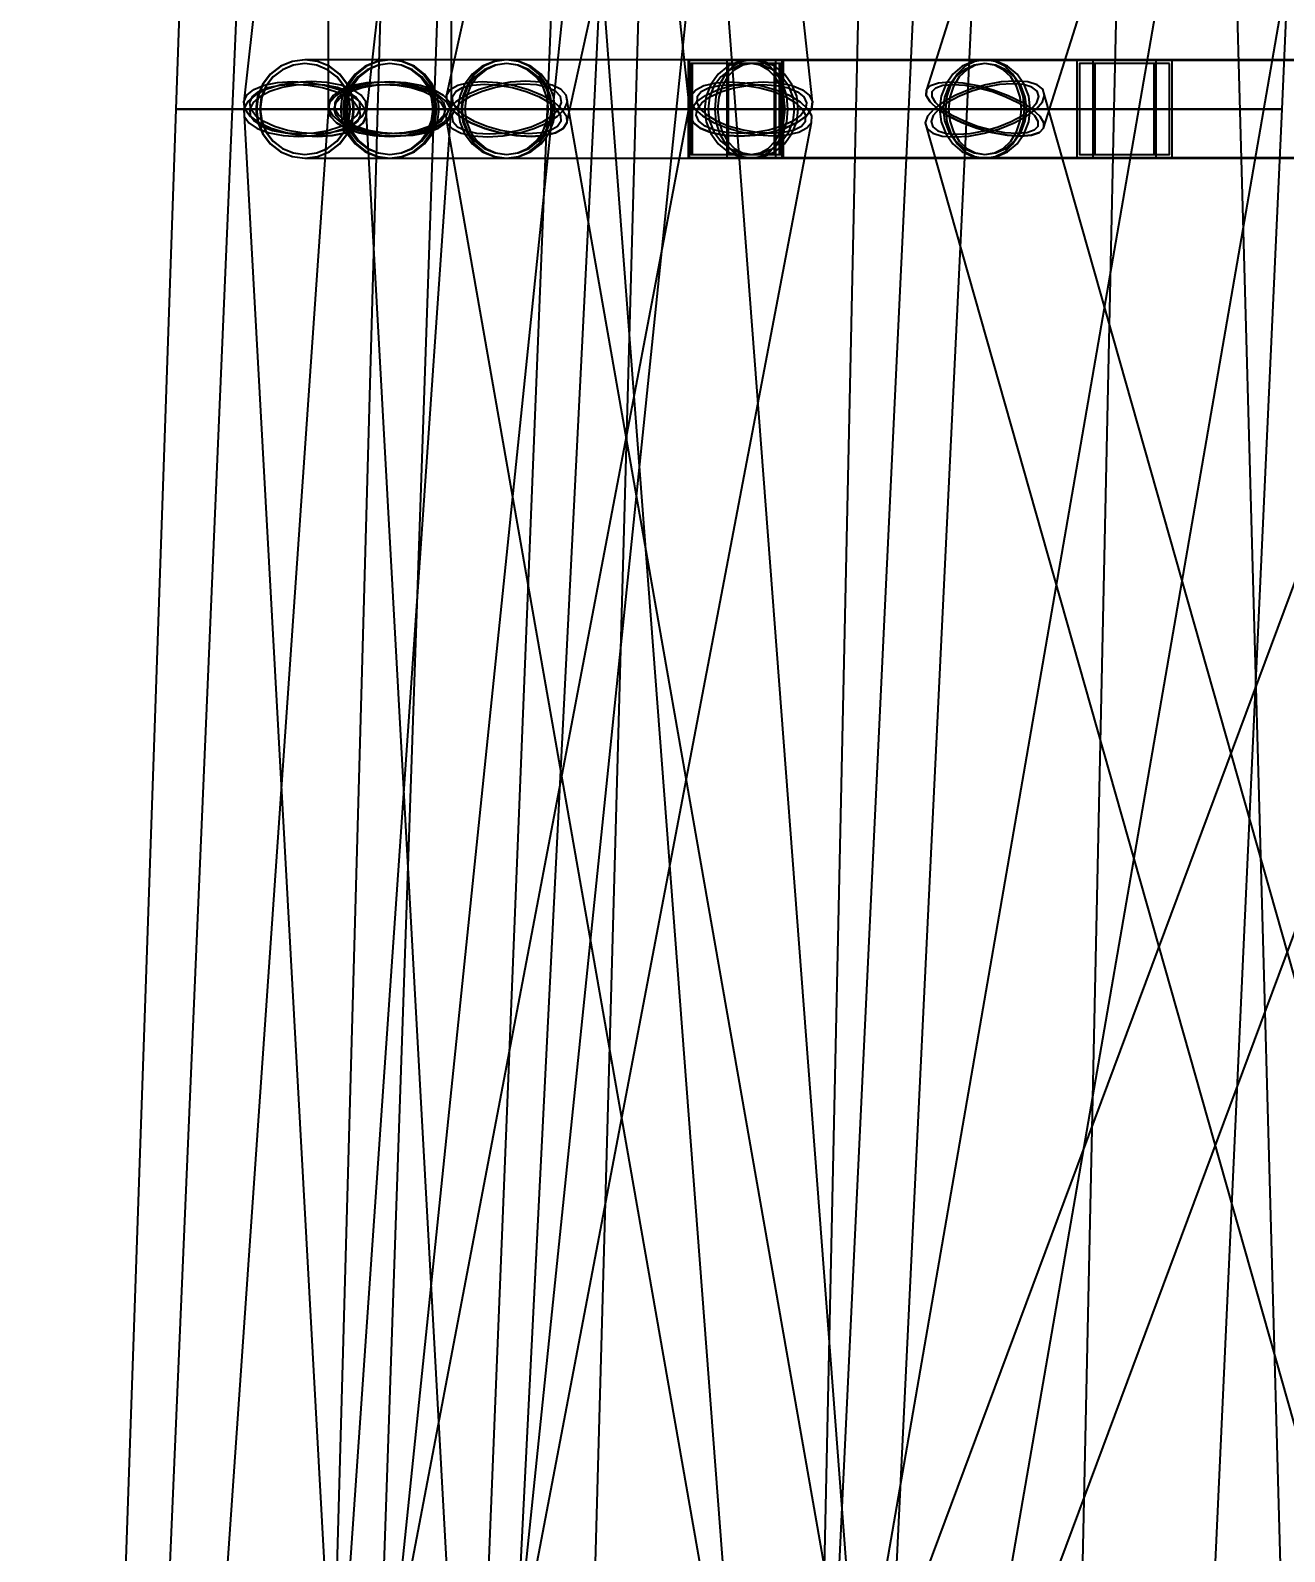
# Model space of a CAD drawing. Header units: millimetres. Extents: x -123812 to 252100, y -3000 to 639000.
# Drawn here: x -19891 to -14724, y 234055 to 240324 of the extents above; entities that cross this region are included whole.
import ezdxf

# ---------------------------------------------------------------- set-up
doc = ezdxf.new("R2010")
doc.units = ezdxf.units.MM
doc.layers.add('D-STR-DIM', color=7, linetype='Continuous', lineweight=13)
doc.layers.add('D-STR-STRC', color=7, linetype='Continuous', lineweight=25)
doc.styles.add('OpenSansCondensed-Light', font='OpenSansCondensed-Light.ttf')
doc.styles.add('TOWER_UNICODE', font='Arial Unicode.ttf')
doc.dimstyles.new('EZDXF', dxfattribs={"dimtxt": 0.25, "dimasz": 0.175, "dimexe": 0.375, "dimexo": 0.125, "dimgap": 0.1, "dimtad": 1, "dimlfac": 100, "dimzin": 12, "dimdsep": 46, "dimtxsty": 'OpenSansCondensed-Light', "dimblk": 'ARCHTICK', "dimcen": 2.5, "dimazin": 3, "dimtfac": 0.5, "dimtmove": 2, "dimatfit": 3})

# ---------------------------------------------------------------- blocks, each defined once
blk = doc.blocks.new('_ARCHTICK')
at = {"color": 0, "linetype": 'BYBLOCK', "const_width": 0.15}
blk.add_lwpolyline([(-0.5, -0.5), (0.5, 0.5)], dxfattribs=at)

msp = doc.modelspace()

# ---------------------------------------------------------------- linework, layer by layer
at = {"layer": 'D-STR-STRC'}
for points in [[(-13034.4, 250079.3), (-16199.9, 240079.3), (-16200.4, 240056.1), (-16184.5, 240029), (-16153.2, 240000), (-16108.6, 239971), (-16053.8, 239943.9), (-15992.6, 239920.7), (-15929, 239902.9), (-15867.5, 239891.7), (-15812.1, 239887.9), (-15766.8, 239891.7), (-15734.5, 239902.9), (-15717.6, 239920.7), (-12552.1, 249920.7)], [(-18782.8, 224974.5), (-16197.5, 249974.5), (-16206.1, 249985.9), (-16231.3, 249998.2), (-16271.5, 250010.7), (-16323.8, 250022.4), (-16384.8, 250032.6), (-16450.2, 250040.6), (-16515.6, 250045.8), (-16576.5, 250047.9), (-16628.8, 250046.7), (-16669, 250042.3), (-16694.2, 250035.1), (-16702.9, 250025.5), (-19288.1, 225025.5)], [(-17891.2, 250029.4), (-19012.1, 240029.4), (-19007.4, 240000), (-18985.7, 239970.6), (-18948.7, 239943.3), (-18898.8, 239919.8), (-18839.4, 239901.7), (-18774.7, 239890.4), (-18708.9, 239886.5), (-18646.5, 239890.4), (-18591.9, 239901.7), (-18548.8, 239919.8), (-18520, 239943.3), (-18507.6, 239970.6), (-17386.6, 249970.6)], [(-18664, 250000), (-18664.4, 240000), (-18655.8, 239970.8), (-18630.4, 239943.5), (-18590, 239920.1), (-18537.4, 239902.1), (-18476.1, 239890.8), (-18410.4, 239887), (-18344.7, 239890.8), (-18283.4, 239902.1), (-18230.8, 239920.1), (-18190.4, 239943.5), (-18165.1, 239970.8), (-18156.4, 240000), (-18156, 250000)], [(-15846.4, 225018.7), (-17747, 250018.7), (-17755.7, 250029.2), (-17781, 250037.7), (-17821.2, 250043.6), (-17873.7, 250046.5), (-17934.8, 250046.3), (-18000.3, 250043), (-18065.9, 250036.6), (-18127, 250027.8), (-18179.4, 250017.1), (-18219.7, 250005.3), (-18245, 249993), (-18253.6, 249981.3), (-16353, 224981.3)], [(-18252.6, 249971.1), (-17173.4, 239971.1), (-17160.8, 239944.3), (-17131.9, 239921.2), (-17088.6, 239903.5), (-17033.9, 239892.3), (-16971.5, 239888.5), (-16905.7, 239892.3), (-16840.9, 239903.5), (-16781.6, 239921.2), (-16731.8, 239944.3), (-16694.9, 239971.1), (-16673.4, 240000), (-16668.8, 240028.9), (-17748, 250028.9)], [(-15974.9, 250056.6), (-18176.8, 240056.6), (-18175.3, 240029.3), (-18157, 240000), (-18123.2, 239970.7), (-18076.1, 239943.4), (-18019.1, 239920), (-17955.9, 239902), (-17890.9, 239890.7), (-17828.5, 239886.9), (-17773, 239890.7), (-17728.2, 239902), (-17697, 239920), (-17681.6, 239943.4), (-15479.8, 249943.4)], [(-17415.5, 224957.2), (-13085.1, 249957.2), (-13093.6, 249966.2), (-13118.6, 249977.5), (-13158.4, 249990.3), (-13210.2, 250003.8), (-13270.6, 250017.1), (-13335.4, 250029.1), (-13400.2, 250039.2), (-13460.5, 250046.6), (-13512.4, 250050.9), (-13552.2, 250051.6), (-13577.2, 250048.9), (-13585.7, 250042.8), (-17916.2, 225042.8)], [(-13985.3, 225006.8), (-14678.5, 250006.8), (-14687.1, 250019.8), (-14712.5, 250031.4), (-14752.9, 250040.9), (-14805.4, 250047.7), (-14866.7, 250051.1), (-14932.4, 250051.1), (-14998.1, 250047.6), (-15059.4, 250040.9), (-15111.9, 250031.4), (-15152.3, 250019.7), (-15177.7, 250006.7), (-15186.3, 249993.2), (-14493.1, 224993.2)], [(-13688, 240203.2), (-16921.1, 240203.2), (-16960.2, 240196.3), (-16996.6, 240176), (-17027.8, 240143.7), (-17051.8, 240101.6), (-17066.9, 240052.6), (-17072, 240000), (-17066.9, 239947.4), (-17051.8, 239898.4), (-17027.8, 239856.3), (-16996.6, 239824), (-16960.2, 239803.7), (-16921.1, 239796.8), (-13688, 239796.8)], [(-12966.3, 240203.2), (-15958.7, 240203.2), (-16000.9, 240196.3), (-16040.1, 240176), (-16073.8, 240143.7), (-16099.7, 240101.6), (-16115.9, 240052.6), (-16121.5, 240000), (-16115.9, 239947.4), (-16099.7, 239898.4), (-16073.8, 239856.3), (-16040.1, 239824), (-16000.9, 239803.7), (-15958.7, 239796.8), (-12966.3, 239796.8)], [(-18852.9, 229971.2), (-18159.1, 239971.2), (-18159, 240000), (-18176, 240028.8), (-18209, 240055.6), (-18255.6, 240078.6), (-18312.9, 240096.3), (-18376.8, 240107.4), (-18443, 240111.2), (-18506.9, 240107.4), (-18564.3, 240096.3), (-18611.2, 240078.6), (-18644.4, 240055.6), (-18661.7, 240028.8), (-19355.5, 230028.8)], [(-18578.1, 229945), (-16673.8, 239945), (-16672.4, 239971.5), (-16687.9, 240000), (-16719.3, 240028.5), (-16764.5, 240055), (-16820.3, 240077.8), (-16883.1, 240095.3), (-16948.4, 240106.3), (-17011.8, 240110), (-17069.1, 240106.3), (-17116.3, 240095.3), (-17150.1, 240077.8), (-17168.4, 240055), (-19072.8, 230055)], [(-17955, 230000), (-18507.4, 240000), (-18509.5, 240029.2), (-18528.6, 240056.4), (-18563.4, 240079.7), (-18611.7, 240097.6), (-18670, 240108.9), (-18734.5, 240112.7), (-18800.7, 240108.9), (-18864.1, 240097.6), (-18920.4, 240079.7), (-18965.8, 240056.4), (-18997.1, 240029.2), (-19012.3, 240000), (-18459.8, 230000)], [(-15929.3, 230057.1), (-17683.5, 240057.1), (-17705, 240080.8), (-17741.7, 240098.9), (-17791.2, 240110.3), (-17850.2, 240114.2), (-17914.5, 240110.3), (-17979.8, 240098.9), (-18041.7, 240080.8), (-18095.9, 240057.1), (-18138.7, 240029.6), (-18167.3, 240000), (-18179.7, 239970.4), (-18174.9, 239942.9), (-16420.8, 229942.9)], [(-17171.7, 229920), (-13448.6, 239920), (-13457, 239943.4), (-13481.2, 239970.7), (-13519.5, 240000), (-13569.2, 240029.3), (-13627.1, 240056.6), (-13689.1, 240080), (-13751, 240098), (-13808.7, 240109.3), (-13858.1, 240113.2), (-13896, 240109.3), (-13919.6, 240098), (-13927.5, 240080), (-17650.7, 230080)], [(-12878.9, 230057.6), (-15713, 240057.6), (-15720.4, 240081.5), (-15744.1, 240099.8), (-15782.5, 240111.4), (-15832.8, 240115.3), (-15891.7, 240111.4), (-15955.2, 240099.8), (-16018.9, 240081.5), (-16078.6, 240057.6), (-16130, 240029.8), (-16169.8, 240000), (-16195.2, 239970.2), (-16204.5, 239942.4), (-13370.4, 229942.4)]]:
    msp.add_lwpolyline(points, dxfattribs=at)
for points in [[(-19292, 240000), (-18227.7, 240000), (-17878.8, 250000), (-18941.2, 250000)], [(-19059.5, 240000), (-17761.4, 240000), (-17364.5, 250000), (-18636.2, 250000)], [(-18461.4, 240000), (-17397.1, 240000), (-17107.7, 250000), (-18170.1, 250000)], [(-17570.2, 240000), (-16272, 240000), (-15814.3, 250000), (-17086, 250000)], [(-16490.9, 240000), (-15426.6, 240000), (-15196.1, 250000), (-16258.6, 250000)], [(-16033, 240000), (-14734.9, 240000), (-14296.6, 250000), (-15568.2, 250000)], [(-18962.5, 240000), (-18955.6, 239947.4), (-18935.4, 239898.4), (-18903.2, 239856.3), (-18861.2, 239824), (-18812.3, 239803.7), (-18759.9, 239796.8), (-18410.4, 239796.8), (-18358, 239803.7), (-18309.1, 239824), (-18267.1, 239856.3), (-18234.9, 239898.4), (-18214.6, 239947.4), (-18207.7, 240000), (-18214.6, 240052.6), (-18234.9, 240101.6), (-18267.1, 240143.7), (-18309.1, 240176), (-18358, 240196.3), (-18410.4, 240203.2), (-18759.9, 240203.2), (-18812.3, 240196.3), (-18861.2, 240176), (-18903.2, 240143.7), (-18935.4, 240101.6), (-18955.6, 240052.6)], [(-18962.5, 240000), (-18955.6, 239947.4), (-18935.4, 239898.4), (-18903.2, 239856.3), (-18861.2, 239824), (-18812.3, 239803.7), (-18759.9, 239796.8), (-18707.4, 239803.7), (-18658.5, 239824), (-18616.5, 239856.3), (-18584.3, 239898.4), (-18564.1, 239947.4), (-18557.2, 240000), (-18564.1, 240052.6), (-18584.3, 240101.6), (-18616.5, 240143.7), (-18658.5, 240176), (-18707.4, 240196.3), (-18759.9, 240203.2), (-18812.3, 240196.3), (-18861.2, 240176), (-18903.2, 240143.7), (-18935.4, 240101.6), (-18955.6, 240052.6)], [(-18960.2, 240000), (-18953.4, 239947.4), (-18933.4, 239898.4), (-18901.5, 239856.3), (-18860, 239824), (-18811.7, 239803.7), (-18759.9, 239796.8), (-17929.2, 239796.8), (-17877.4, 239803.7), (-17829.1, 239824), (-17787.6, 239856.3), (-17755.7, 239898.4), (-17735.7, 239947.4), (-17728.9, 240000), (-17735.7, 240052.6), (-17755.7, 240101.6), (-17787.6, 240143.7), (-17829.1, 240176), (-17877.4, 240196.3), (-17929.2, 240203.2), (-18759.9, 240203.2), (-18811.7, 240196.3), (-18860, 240176), (-18901.5, 240143.7), (-18933.4, 240101.6), (-18953.4, 240052.6)], [(-18960.2, 240000), (-18953.4, 239947.4), (-18933.4, 239898.4), (-18901.5, 239856.3), (-18860, 239824), (-18811.7, 239803.7), (-18759.9, 239796.8), (-18708, 239803.7), (-18659.7, 239824), (-18618.2, 239856.3), (-18586.4, 239898.4), (-18566.3, 239947.4), (-18559.5, 240000), (-18566.3, 240052.6), (-18586.4, 240101.6), (-18618.2, 240143.7), (-18659.7, 240176), (-18708, 240196.3), (-18759.9, 240203.2), (-18811.7, 240196.3), (-18860, 240176), (-18901.5, 240143.7), (-18933.4, 240101.6), (-18953.4, 240052.6)], [(-18946.6, 240000), (-18940.2, 239951.5), (-18921.6, 239906.4), (-18891.9, 239867.6), (-18853.2, 239837.9), (-18808.2, 239819.2), (-18759.9, 239812.8), (-18711.5, 239819.2), (-18666.5, 239837.9), (-18627.8, 239867.6), (-18598.1, 239906.4), (-18579.5, 239951.5), (-18573.1, 240000), (-18579.5, 240048.5), (-18598.1, 240093.6), (-18627.8, 240132.4), (-18666.5, 240162.1), (-18711.5, 240180.8), (-18759.9, 240187.2), (-18808.2, 240180.8), (-18853.2, 240162.1), (-18891.9, 240132.4), (-18921.6, 240093.6), (-18940.2, 240048.5)], [(-18944.4, 240000), (-18938.1, 239951.5), (-18919.7, 239906.4), (-18890.4, 239867.6), (-18852.1, 239837.9), (-18807.6, 239819.2), (-18759.9, 239812.8), (-18712.1, 239819.2), (-18667.6, 239837.9), (-18629.4, 239867.6), (-18600, 239906.4), (-18581.6, 239951.5), (-18575.3, 240000), (-18581.6, 240048.5), (-18600, 240093.6), (-18629.4, 240132.4), (-18667.6, 240162.1), (-18712.1, 240180.8), (-18759.9, 240187.2), (-18807.6, 240180.8), (-18852.1, 240162.1), (-18890.4, 240132.4), (-18919.7, 240093.6), (-18938.1, 240048.5)], [(-18613.1, 240000), (-18606.2, 239947.4), (-18585.9, 239898.4), (-18553.7, 239856.3), (-18511.8, 239824), (-18462.9, 239803.7), (-18410.4, 239796.8), (-18358, 239803.7), (-18309.1, 239824), (-18267.1, 239856.3), (-18234.9, 239898.4), (-18214.6, 239947.4), (-18207.7, 240000), (-18214.6, 240052.6), (-18234.9, 240101.6), (-18267.1, 240143.7), (-18309.1, 240176), (-18358, 240196.3), (-18410.4, 240203.2), (-18462.9, 240196.3), (-18511.8, 240176), (-18553.7, 240143.7), (-18585.9, 240101.6), (-18606.2, 240052.6)], [(-18603.7, 240000), (-18597.1, 239947.4), (-18577.8, 239898.4), (-18547.1, 239856.3), (-18507.1, 239824), (-18460.4, 239803.7), (-18410.4, 239796.8), (-16921.1, 239796.8), (-16871.1, 239803.7), (-16824.5, 239824), (-16784.4, 239856.3), (-16753.7, 239898.4), (-16734.4, 239947.4), (-16727.8, 240000), (-16734.4, 240052.6), (-16753.7, 240101.6), (-16784.4, 240143.7), (-16824.5, 240176), (-16871.1, 240196.3), (-16921.1, 240203.2), (-18410.4, 240203.2), (-18460.4, 240196.3), (-18507.1, 240176), (-18547.1, 240143.7), (-18577.8, 240101.6), (-18597.1, 240052.6)], [(-18603.7, 240000), (-18597.1, 239947.4), (-18577.8, 239898.4), (-18547.1, 239856.3), (-18507.1, 239824), (-18460.4, 239803.7), (-18410.4, 239796.8), (-18360.4, 239803.7), (-18313.8, 239824), (-18273.7, 239856.3), (-18243, 239898.4), (-18223.7, 239947.4), (-18217.1, 240000), (-18223.7, 240052.6), (-18243, 240101.6), (-18273.7, 240143.7), (-18313.8, 240176), (-18360.4, 240196.3), (-18410.4, 240203.2), (-18460.4, 240196.3), (-18507.1, 240176), (-18547.1, 240143.7), (-18577.8, 240101.6), (-18597.1, 240052.6)], [(-18597.1, 240000), (-18590.8, 239951.5), (-18572.1, 239906.4), (-18542.4, 239867.6), (-18503.8, 239837.9), (-18458.7, 239819.2), (-18410.4, 239812.8), (-18362.1, 239819.2), (-18317.1, 239837.9), (-18278.4, 239867.6), (-18248.7, 239906.4), (-18230.1, 239951.5), (-18223.7, 240000), (-18230.1, 240048.5), (-18248.7, 240093.6), (-18278.4, 240132.4), (-18317.1, 240162.1), (-18362.1, 240180.8), (-18410.4, 240187.2), (-18458.7, 240180.8), (-18503.8, 240162.1), (-18542.4, 240132.4), (-18572.1, 240093.6), (-18590.8, 240048.5)], [(-18588.5, 240000), (-18582.4, 239951.5), (-18564.6, 239906.4), (-18536.3, 239867.6), (-18499.4, 239837.9), (-18456.5, 239819.2), (-18410.4, 239812.8), (-18364.3, 239819.2), (-18321.4, 239837.9), (-18284.5, 239867.6), (-18256.2, 239906.4), (-18238.4, 239951.5), (-18232.3, 240000), (-18238.4, 240048.5), (-18256.2, 240093.6), (-18284.5, 240132.4), (-18321.4, 240162.1), (-18364.3, 240180.8), (-18410.4, 240187.2), (-18456.5, 240180.8), (-18499.4, 240162.1), (-18536.3, 240132.4), (-18564.6, 240093.6), (-18582.4, 240048.5)], [(-18129.6, 240000), (-18122.7, 239947.4), (-18102.7, 239898.4), (-18070.9, 239856.3), (-18029.4, 239824), (-17981.1, 239803.7), (-17929.2, 239796.8), (-17877.4, 239803.7), (-17829.1, 239824), (-17787.6, 239856.3), (-17755.7, 239898.4), (-17735.7, 239947.4), (-17728.9, 240000), (-17735.7, 240052.6), (-17755.7, 240101.6), (-17787.6, 240143.7), (-17829.1, 240176), (-17877.4, 240196.3), (-17929.2, 240203.2), (-17981.1, 240196.3), (-18029.4, 240176), (-18070.9, 240143.7), (-18102.7, 240101.6), (-18122.7, 240052.6)], [(-18116, 240000), (-18109.6, 239947.4), (-18090.9, 239898.4), (-18061.3, 239856.3), (-18022.6, 239824), (-17977.6, 239803.7), (-17929.2, 239796.8), (-15958.7, 239796.8), (-15910.4, 239803.7), (-15865.4, 239824), (-15826.7, 239856.3), (-15797, 239898.4), (-15778.4, 239947.4), (-15772, 240000), (-15778.4, 240052.6), (-15797, 240101.6), (-15826.7, 240143.7), (-15865.4, 240176), (-15910.4, 240196.3), (-15958.7, 240203.2), (-17929.2, 240203.2), (-17977.6, 240196.3), (-18022.6, 240176), (-18061.3, 240143.7), (-18090.9, 240101.6), (-18109.6, 240052.6)], [(-18116, 240000), (-18109.6, 239947.4), (-18090.9, 239898.4), (-18061.3, 239856.3), (-18022.6, 239824), (-17977.6, 239803.7), (-17929.2, 239796.8), (-17880.9, 239803.7), (-17835.9, 239824), (-17797.2, 239856.3), (-17767.5, 239898.4), (-17748.8, 239947.4), (-17742.5, 240000), (-17748.8, 240052.6), (-17767.5, 240101.6), (-17797.2, 240143.7), (-17835.9, 240176), (-17880.9, 240196.3), (-17929.2, 240203.2), (-17977.6, 240196.3), (-18022.6, 240176), (-18061.3, 240143.7), (-18090.9, 240101.6), (-18109.6, 240052.6)], [(-18113.8, 240000), (-18107.5, 239951.5), (-18089.1, 239906.4), (-18059.7, 239867.6), (-18021.5, 239837.9), (-17977, 239819.2), (-17929.2, 239812.8), (-17881.5, 239819.2), (-17836.9, 239837.9), (-17798.7, 239867.6), (-17769.4, 239906.4), (-17751, 239951.5), (-17744.7, 240000), (-17751, 240048.5), (-17769.4, 240093.6), (-17798.7, 240132.4), (-17836.9, 240162.1), (-17881.5, 240180.8), (-17929.2, 240187.2), (-17977, 240180.8), (-18021.5, 240162.1), (-18059.7, 240132.4), (-18089.1, 240093.6), (-18107.5, 240048.5)], [(-18101.3, 240000), (-18095.4, 239951.5), (-18078.2, 239906.4), (-18050.9, 239867.6), (-18015.2, 239837.9), (-17973.8, 239819.2), (-17929.2, 239812.8), (-17884.7, 239819.2), (-17843.2, 239837.9), (-17807.6, 239867.6), (-17780.2, 239906.4), (-17763.1, 239951.5), (-17757.2, 240000), (-17763.1, 240048.5), (-17780.2, 240093.6), (-17807.6, 240132.4), (-17843.2, 240162.1), (-17884.7, 240180.8), (-17929.2, 240187.2), (-17973.8, 240180.8), (-18015.2, 240162.1), (-18050.9, 240132.4), (-18078.2, 240093.6), (-18095.4, 240048.5)], [(-17181.8, 239800), (-15187.3, 239800), (-15187.3, 240200), (-17181.8, 240200)], [(-16788.5, 240200), (-17181.8, 240200), (-17181.8, 239800), (-16788.5, 239800)], [(-17176.7, 239800), (-14230, 239800), (-14230, 240200), (-17176.7, 240200)], [(-16793.5, 240200), (-17176.7, 240200), (-17176.7, 239800), (-16793.5, 239800)], [(-16800.3, 240188), (-17170, 240188), (-17170, 239812), (-16800.3, 239812)], [(-16805, 240188), (-17165.2, 240188), (-17165.2, 239812), (-16805, 239812)], [(-17114.4, 240000), (-17107.8, 239947.4), (-17088.5, 239898.4), (-17057.8, 239856.3), (-17017.7, 239824), (-16971.1, 239803.7), (-16921.1, 239796.8), (-16871.1, 239803.7), (-16824.5, 239824), (-16784.4, 239856.3), (-16753.7, 239898.4), (-16734.4, 239947.4), (-16727.8, 240000), (-16734.4, 240052.6), (-16753.7, 240101.6), (-16784.4, 240143.7), (-16824.5, 240176), (-16871.1, 240196.3), (-16921.1, 240203.2), (-16971.1, 240196.3), (-17017.7, 240176), (-17057.8, 240143.7), (-17088.5, 240101.6), (-17107.8, 240052.6)], [(-17099.2, 240000), (-17093.1, 239951.5), (-17075.3, 239906.4), (-17047, 239867.6), (-17010.1, 239837.9), (-16967.2, 239819.2), (-16921.1, 239812.8), (-16875, 239819.2), (-16832.1, 239837.9), (-16795.2, 239867.6), (-16766.9, 239906.4), (-16749.1, 239951.5), (-16743, 240000), (-16749.1, 240048.5), (-16766.9, 240093.6), (-16795.2, 240132.4), (-16832.1, 240162.1), (-16875, 240180.8), (-16921.1, 240187.2), (-16967.2, 240180.8), (-17010.1, 240162.1), (-17047, 240132.4), (-17075.3, 240093.6), (-17093.1, 240048.5)], [(-17072, 240000), (-17066.9, 239947.4), (-17051.8, 239898.4), (-17027.8, 239856.3), (-16996.6, 239824), (-16960.2, 239803.7), (-16921.1, 239796.8), (-16882, 239803.7), (-16845.6, 239824), (-16814.4, 239856.3), (-16790.4, 239898.4), (-16775.3, 239947.4), (-16770.2, 240000), (-16775.3, 240052.6), (-16790.4, 240101.6), (-16814.4, 240143.7), (-16845.6, 240176), (-16882, 240196.3), (-16921.1, 240203.2), (-16960.2, 240196.3), (-16996.6, 240176), (-17027.8, 240143.7), (-17051.8, 240101.6), (-17066.9, 240052.6)], [(-17060.1, 240000), (-17055.4, 239951.5), (-17041.5, 239906.4), (-17019.4, 239867.6), (-16990.6, 239837.9), (-16957.1, 239819.2), (-16921.1, 239812.8), (-16885.1, 239819.2), (-16851.6, 239837.9), (-16822.8, 239867.6), (-16800.7, 239906.4), (-16786.8, 239951.5), (-16782.1, 240000), (-16786.8, 240048.5), (-16800.7, 240093.6), (-16822.8, 240132.4), (-16851.6, 240162.1), (-16885.1, 240180.8), (-16921.1, 240187.2), (-16957.1, 240180.8), (-16990.6, 240162.1), (-17019.4, 240132.4), (-17041.5, 240093.6), (-17055.4, 240048.5)], [(-17022.3, 239800), (-8609.2, 239800), (-8609.2, 240200), (-17022.3, 240200)], [(-16819.9, 240200), (-17022.3, 240200), (-17022.3, 239800), (-16819.9, 239800)], [(-16826, 240188), (-17016.2, 240188), (-17016.2, 239812), (-16826, 239812)], [(-16145.5, 240000), (-16139.1, 239947.4), (-16120.5, 239898.4), (-16090.8, 239856.3), (-16052.1, 239824), (-16007.1, 239803.7), (-15958.7, 239796.8), (-15910.4, 239803.7), (-15865.4, 239824), (-15826.7, 239856.3), (-15797, 239898.4), (-15778.4, 239947.4), (-15772, 240000), (-15778.4, 240052.6), (-15797, 240101.6), (-15826.7, 240143.7), (-15865.4, 240176), (-15910.4, 240196.3), (-15958.7, 240203.2), (-16007.1, 240196.3), (-16052.1, 240176), (-16090.8, 240143.7), (-16120.5, 240101.6), (-16139.1, 240052.6)], [(-16130.8, 240000), (-16124.9, 239951.5), (-16107.7, 239906.4), (-16080.4, 239867.6), (-16044.7, 239837.9), (-16003.3, 239819.2), (-15958.7, 239812.8), (-15914.2, 239819.2), (-15872.7, 239837.9), (-15837.1, 239867.6), (-15809.7, 239906.4), (-15792.6, 239951.5), (-15786.7, 240000), (-15792.6, 240048.5), (-15809.7, 240093.6), (-15837.1, 240132.4), (-15872.7, 240162.1), (-15914.2, 240180.8), (-15958.7, 240187.2), (-16003.3, 240180.8), (-16044.7, 240162.1), (-16080.4, 240132.4), (-16107.7, 240093.6), (-16124.9, 240048.5)], [(-16121.5, 240000), (-16115.9, 239947.4), (-16099.7, 239898.4), (-16073.8, 239856.3), (-16040.1, 239824), (-16000.9, 239803.7), (-15958.7, 239796.8), (-15916.6, 239803.7), (-15877.4, 239824), (-15843.6, 239856.3), (-15817.8, 239898.4), (-15801.5, 239947.4), (-15796, 240000), (-15801.5, 240052.6), (-15817.8, 240101.6), (-15843.6, 240143.7), (-15877.4, 240176), (-15916.6, 240196.3), (-15958.7, 240203.2), (-16000.9, 240196.3), (-16040.1, 240176), (-16073.8, 240143.7), (-16099.7, 240101.6), (-16115.9, 240052.6)], [(-16108.7, 240000), (-16103.6, 239951.5), (-16088.6, 239906.4), (-16064.7, 239867.6), (-16033.7, 239837.9), (-15997.5, 239819.2), (-15958.7, 239812.8), (-15919.9, 239819.2), (-15883.8, 239837.9), (-15852.7, 239867.6), (-15828.9, 239906.4), (-15813.9, 239951.5), (-15808.8, 240000), (-15813.9, 240048.5), (-15828.9, 240093.6), (-15852.7, 240132.4), (-15883.8, 240162.1), (-15919.9, 240180.8), (-15958.7, 240187.2), (-15997.5, 240180.8), (-16033.7, 240162.1), (-16064.7, 240132.4), (-16088.6, 240093.6), (-16103.6, 240048.5)], [(-15187.3, 240200), (-15580.6, 240200), (-15580.6, 239800), (-15187.3, 239800)], [(-15199.1, 240188), (-15568.8, 240188), (-15568.8, 239812), (-15199.1, 239812)], [(-15513.9, 239800), (-8580.5, 239800), (-8580.5, 240200), (-15513.9, 240200)], [(-15254, 240200), (-15513.9, 240200), (-15513.9, 239800), (-15254, 239800)], [(-15261.8, 240188), (-15506.1, 240188), (-15506.1, 239812), (-15261.8, 239812)], [(-19012.3, 240000), (-19010.2, 239970.8), (-18991.2, 239943.6), (-18956.3, 239920.3), (-18908.1, 239902.4), (-18849.7, 239891.1), (-18785.3, 239887.3), (-18719.1, 239891.1), (-18655.6, 239902.4), (-18599.3, 239920.3), (-18554, 239943.6), (-18522.6, 239970.8), (-18507.4, 240000), (-18509.5, 240029.2), (-18528.6, 240056.4), (-18563.4, 240079.7), (-18611.7, 240097.6), (-18670, 240108.9), (-18734.5, 240112.7), (-18800.7, 240108.9), (-18864.1, 240097.6), (-18920.4, 240079.7), (-18965.8, 240056.4), (-18997.1, 240029.2)], [(-18512.3, 240000), (-18507.6, 239970.6), (-18520, 239943.3), (-18548.8, 239919.8), (-18591.9, 239901.7), (-18646.5, 239890.4), (-18708.9, 239886.5), (-18774.7, 239890.4), (-18839.4, 239901.7), (-18898.8, 239919.8), (-18948.7, 239943.3), (-18985.7, 239970.6), (-19007.4, 240000), (-19012.1, 240029.4), (-18999.7, 240056.7), (-18970.9, 240080.2), (-18927.8, 240098.3), (-18873.2, 240109.6), (-18810.9, 240113.5), (-18745.1, 240109.6), (-18680.3, 240098.3), (-18620.9, 240080.2), (-18571, 240056.7), (-18534, 240029.4)], [(-18987.4, 240000), (-18985.6, 239973.7), (-18968.4, 239949.2), (-18937, 239928.1), (-18893.5, 239912), (-18840.9, 239901.8), (-18782.8, 239898.4), (-18723.1, 239901.8), (-18665.9, 239912), (-18615.1, 239928.1), (-18574.2, 239949.2), (-18546, 239973.7), (-18532.3, 240000), (-18534.1, 240026.3), (-18551.3, 240050.8), (-18582.8, 240071.9), (-18626.2, 240088), (-18678.8, 240098.2), (-18737, 240101.6), (-18796.6, 240098.2), (-18853.8, 240088), (-18904.6, 240071.9), (-18945.5, 240050.8), (-18973.7, 240026.3)], [(-18536.7, 240000), (-18532.4, 239973.5), (-18543.6, 239948.8), (-18569.5, 239927.7), (-18608.5, 239911.4), (-18657.7, 239901.2), (-18713.9, 239897.7), (-18773.2, 239901.2), (-18831.6, 239911.4), (-18885.1, 239927.7), (-18930.1, 239948.8), (-18963.5, 239973.5), (-18983, 240000), (-18987.3, 240026.5), (-18976.1, 240051.2), (-18950.2, 240072.3), (-18911.3, 240088.6), (-18862, 240098.8), (-18805.8, 240102.3), (-18746.5, 240098.8), (-18688.1, 240088.6), (-18634.6, 240072.3), (-18589.6, 240051.2), (-18556.2, 240026.5)], [(-18156.4, 240000), (-18165.1, 239970.8), (-18190.4, 239943.5), (-18230.8, 239920.1), (-18283.4, 239902.1), (-18344.7, 239890.8), (-18410.4, 239887), (-18476.1, 239890.8), (-18537.4, 239902.1), (-18590, 239920.1), (-18630.4, 239943.5), (-18655.8, 239970.8), (-18664.4, 240000), (-18655.8, 240029.2), (-18630.4, 240056.5), (-18590, 240079.9), (-18537.4, 240097.9), (-18476.2, 240109.2), (-18410.4, 240113), (-18344.7, 240109.2), (-18283.4, 240097.9), (-18230.8, 240079.9), (-18190.5, 240056.5), (-18165.1, 240029.2)], [(-18661.8, 240000), (-18644.8, 239971.2), (-18611.9, 239944.4), (-18565.2, 239921.4), (-18507.9, 239903.7), (-18444.1, 239892.6), (-18377.9, 239888.8), (-18313.9, 239892.6), (-18256.5, 239903.7), (-18209.6, 239921.4), (-18176.4, 239944.4), (-18159.1, 239971.2), (-18159, 240000), (-18176, 240028.8), (-18209, 240055.6), (-18255.6, 240078.6), (-18312.9, 240096.3), (-18376.8, 240107.4), (-18443, 240111.2), (-18506.9, 240107.4), (-18564.3, 240096.3), (-18611.2, 240078.6), (-18644.4, 240055.6), (-18661.7, 240028.8)], [(-18181.4, 240000), (-18189.2, 239973.6), (-18212.1, 239949.1), (-18248.5, 239928), (-18295.9, 239911.8), (-18351.1, 239901.6), (-18410.4, 239898.1), (-18469.7, 239901.6), (-18524.9, 239911.8), (-18572.3, 239928), (-18608.7, 239949.1), (-18631.6, 239973.6), (-18639.4, 240000), (-18631.6, 240026.4), (-18608.7, 240050.9), (-18572.4, 240072), (-18524.9, 240088.2), (-18469.7, 240098.4), (-18410.4, 240101.9), (-18351.2, 240098.4), (-18295.9, 240088.2), (-18248.5, 240072), (-18212.1, 240050.9), (-18189.2, 240026.4)], [(-18637.1, 240000), (-18621.8, 239974.1), (-18592, 239949.9), (-18549.9, 239929.1), (-18498.3, 239913.2), (-18440.7, 239903.2), (-18381.1, 239899.7), (-18323.4, 239903.2), (-18271.7, 239913.2), (-18229.4, 239929.1), (-18199.4, 239949.9), (-18183.9, 239974.1), (-18183.7, 240000), (-18199.1, 240025.9), (-18228.8, 240050.1), (-18270.9, 240070.9), (-18322.5, 240086.8), (-18380.1, 240096.8), (-18439.7, 240100.3), (-18497.4, 240096.8), (-18549.2, 240086.8), (-18591.4, 240070.9), (-18621.4, 240050.1), (-18636.9, 240025.9)], [(-18167.3, 240000), (-18179.7, 239970.4), (-18174.9, 239942.9), (-18153.5, 239919.2), (-18116.7, 239901.1), (-18067.2, 239889.7), (-18008.3, 239885.8), (-17944, 239889.7), (-17878.7, 239901.1), (-17816.8, 239919.2), (-17762.6, 239942.9), (-17719.7, 239970.4), (-17691.2, 240000), (-17678.8, 240029.6), (-17683.5, 240057.1), (-17705, 240080.8), (-17741.7, 240098.9), (-17791.2, 240110.3), (-17850.2, 240114.2), (-17914.5, 240110.3), (-17979.8, 240098.9), (-18041.7, 240080.8), (-18095.9, 240057.1), (-18138.7, 240029.6)], [(-17701.5, 240000), (-17683.2, 239970.7), (-17681.6, 239943.4), (-17697, 239920), (-17728.2, 239902), (-17773, 239890.7), (-17828.5, 239886.9), (-17890.9, 239890.7), (-17955.9, 239902), (-18019.1, 239920), (-18076.1, 239943.4), (-18123.2, 239970.7), (-18157, 240000), (-18175.3, 240029.3), (-18176.8, 240056.6), (-18161.5, 240080), (-18130.3, 240098), (-18085.4, 240109.3), (-18029.9, 240113.1), (-17967.5, 240109.3), (-17902.5, 240098), (-17839.4, 240080), (-17782.3, 240056.6), (-17735.3, 240029.3)], [(-18143.9, 240000), (-18155, 239973.4), (-18150.8, 239948.5), (-18131.4, 239927.2), (-18098.3, 239910.8), (-18053.6, 239900.5), (-18000.5, 239897), (-17942.5, 239900.5), (-17883.6, 239910.8), (-17827.9, 239927.2), (-17779, 239948.5), (-17740.3, 239973.4), (-17714.6, 240000), (-17703.4, 240026.6), (-17707.7, 240051.5), (-17727, 240072.8), (-17760.2, 240089.2), (-17804.8, 240099.5), (-17857.9, 240103), (-17915.9, 240099.5), (-17974.8, 240089.2), (-18030.6, 240072.8), (-18079.5, 240051.5), (-18118.1, 240026.6)], [(-17723.9, 240000), (-17707.4, 239973.6), (-17706, 239949), (-17719.8, 239927.9), (-17747.9, 239911.7), (-17788.4, 239901.5), (-17838.5, 239898), (-17894.7, 239901.5), (-17953.3, 239911.7), (-18010.2, 239927.9), (-18061.7, 239949), (-18104.1, 239973.6), (-18134.6, 240000), (-18151.1, 240026.4), (-18152.4, 240051), (-18138.6, 240072.1), (-18110.5, 240088.3), (-18070.1, 240098.5), (-18020, 240102), (-17963.8, 240098.5), (-17905.2, 240088.3), (-17848.2, 240072.1), (-17796.8, 240051), (-17754.4, 240026.4)], [(-16673.4, 240000), (-16694.9, 239971.1), (-16731.8, 239944.3), (-16781.6, 239921.2), (-16840.9, 239903.5), (-16905.7, 239892.3), (-16971.5, 239888.5), (-17033.9, 239892.3), (-17088.6, 239903.5), (-17131.9, 239921.2), (-17160.8, 239944.3), (-17173.4, 239971.1), (-17168.8, 240000), (-17147.3, 240028.9), (-17110.4, 240055.7), (-17060.6, 240078.8), (-17001.3, 240096.5), (-16936.5, 240107.7), (-16870.7, 240111.5), (-16808.3, 240107.7), (-16753.6, 240096.5), (-16710.3, 240078.8), (-16681.4, 240055.7), (-16668.8, 240028.9)], [(-17154.3, 240000), (-17122.9, 239971.5), (-17077.7, 239945), (-17021.9, 239922.2), (-16959.1, 239904.7), (-16893.8, 239893.7), (-16830.4, 239890), (-16773.1, 239893.7), (-16725.9, 239904.7), (-16692.1, 239922.2), (-16673.8, 239945), (-16672.4, 239971.5), (-16687.9, 240000), (-16719.3, 240028.5), (-16764.5, 240055), (-16820.3, 240077.8), (-16883.1, 240095.3), (-16948.4, 240106.3), (-17011.8, 240110), (-17069.1, 240106.3), (-17116.3, 240095.3), (-17150.1, 240077.8), (-17168.4, 240055), (-17169.8, 240028.5)], [(-16697.8, 240000), (-16717.1, 239974), (-16750.4, 239949.7), (-16795.3, 239928.9), (-16848.8, 239913), (-16907.2, 239902.9), (-16966.6, 239899.5), (-17022.8, 239902.9), (-17072.1, 239913), (-17111.2, 239928.9), (-17137.3, 239949.7), (-17148.6, 239974), (-17144.4, 240000), (-17125.1, 240026), (-17091.8, 240050.3), (-17046.9, 240071.1), (-16993.4, 240087), (-16935, 240097.1), (-16875.6, 240100.5), (-16819.4, 240097.1), (-16770.1, 240087), (-16731, 240071.1), (-16704.9, 240050.3), (-16693.6, 240026)], [(-17131.4, 240000), (-17103, 239974.3), (-17062.3, 239950.4), (-17011.9, 239929.9), (-16955.4, 239914.1), (-16896.5, 239904.2), (-16839.3, 239900.8), (-16787.7, 239904.2), (-16745.1, 239914.1), (-16714.6, 239929.9), (-16698.1, 239950.4), (-16696.8, 239974.3), (-16710.8, 240000), (-16739.2, 240025.7), (-16779.9, 240049.6), (-16830.3, 240070.1), (-16886.8, 240085.9), (-16945.7, 240095.8), (-17002.9, 240099.2), (-17054.5, 240095.8), (-17097.1, 240085.9), (-17127.6, 240070.1), (-17144.1, 240049.6), (-17145.4, 240025.7)], [(-16169.8, 240000), (-16195.2, 239970.2), (-16204.5, 239942.4), (-16197, 239918.5), (-16173.3, 239900.2), (-16135, 239888.6), (-16084.6, 239884.7), (-16025.7, 239888.6), (-15962.2, 239900.2), (-15898.5, 239918.5), (-15838.9, 239942.4), (-15787.5, 239970.2), (-15747.7, 240000), (-15722.3, 240029.8), (-15713, 240057.6), (-15720.4, 240081.5), (-15744.1, 240099.8), (-15782.5, 240111.4), (-15832.8, 240115.3), (-15891.7, 240111.4), (-15955.2, 240099.8), (-16018.9, 240081.5), (-16078.6, 240057.6), (-16130, 240029.8)], [(-15764.3, 240000), (-15732.9, 239971), (-15717, 239943.9), (-15717.6, 239920.7), (-15734.5, 239902.9), (-15766.8, 239891.7), (-15812.1, 239887.9), (-15867.5, 239891.7), (-15929, 239902.9), (-15992.6, 239920.7), (-16053.8, 239943.9), (-16108.6, 239971), (-16153.2, 240000), (-16184.5, 240029), (-16200.4, 240056.1), (-16199.9, 240079.3), (-16182.9, 240097.1), (-16150.7, 240108.3), (-16105.3, 240112.1), (-16050, 240108.3), (-15988.5, 240097.1), (-15924.9, 240079.3), (-15863.6, 240056.1), (-15808.8, 240029)], [(-16149, 240000), (-16171.9, 239973.1), (-16180.3, 239948), (-16173.6, 239926.5), (-16152.2, 239910), (-16117.6, 239899.6), (-16072.3, 239896.1), (-16019.1, 239899.6), (-15961.9, 239910), (-15904.5, 239926.5), (-15850.7, 239948), (-15804.3, 239973.1), (-15768.4, 240000), (-15745.5, 240026.9), (-15737.2, 240052), (-15743.9, 240073.5), (-15765.3, 240090), (-15799.8, 240100.4), (-15845.2, 240103.9), (-15898.3, 240100.4), (-15955.6, 240090), (-16013, 240073.5), (-16066.8, 240052), (-16113.1, 240026.9)], [(-15783.4, 240000), (-15755.2, 239973.8), (-15740.8, 239949.4), (-15741.3, 239928.5), (-15756.6, 239912.4), (-15785.7, 239902.3), (-15826.6, 239898.9), (-15876.4, 239902.3), (-15931.9, 239912.4), (-15989.2, 239928.5), (-16044.5, 239949.4), (-16093.9, 239973.8), (-16134.1, 240000), (-16162.3, 240026.2), (-16176.7, 240050.6), (-16176.2, 240071.5), (-16160.9, 240087.6), (-16131.8, 240097.7), (-16090.9, 240101.1), (-16041, 240097.7), (-15985.5, 240087.6), (-15928.2, 240071.5), (-15873, 240050.6), (-15823.6, 240026.2)], [(-19637.3, 230000), (-18571.1, 230000), (-18227.7, 240000), (-19292, 240000)], [(-19487.7, 230000), (-18163.2, 230000), (-17761.4, 240000), (-19059.5, 240000)], [(-18227.7, 240000), (-18245.8, 240000), (-18299, 240000), (-18383.6, 240000), (-18493.8, 240000), (-18622.1, 240000), (-18759.9, 240000), (-18897.6, 240000), (-19025.9, 240000), (-19136.1, 240000), (-19220.7, 240000), (-19273.9, 240000), (-19292, 240000), (-19273.9, 240000), (-19220.7, 240000), (-19136.1, 240000), (-19025.9, 240000), (-18897.6, 240000), (-18759.9, 240000), (-18622.1, 240000), (-18493.8, 240000), (-18383.6, 240000), (-18299, 240000), (-18245.8, 240000)], [(-17761.4, 240000), (-17783.5, 240000), (-17848.3, 240000), (-17951.5, 240000), (-18085.9, 240000), (-18242.4, 240000), (-18410.4, 240000), (-18578.4, 240000), (-18734.9, 240000), (-18869.4, 240000), (-18972.5, 240000), (-19037.4, 240000), (-19059.5, 240000), (-19037.4, 240000), (-18972.5, 240000), (-18869.4, 240000), (-18734.9, 240000), (-18578.4, 240000), (-18410.4, 240000), (-18242.4, 240000), (-18085.9, 240000), (-17951.5, 240000), (-17848.3, 240000), (-17783.5, 240000)], [(-17761.4, 240000), (-17783.5, 240000), (-17848.3, 240000), (-17951.5, 240000), (-18085.9, 240000), (-18242.4, 240000), (-18410.4, 240000), (-18578.4, 240000), (-18734.9, 240000), (-18869.4, 240000), (-18972.5, 240000), (-19037.4, 240000), (-19059.5, 240000), (-19037.4, 240000), (-18972.5, 240000), (-18869.4, 240000), (-18734.9, 240000), (-18578.4, 240000), (-18410.4, 240000), (-18242.4, 240000), (-18085.9, 240000), (-17951.5, 240000), (-17848.3, 240000), (-17783.5, 240000)], [(-17842, 240000), (-17861.4, 240000), (-17918.2, 240000), (-18008.5, 240000), (-18126.2, 240000), (-18263.3, 240000), (-18410.4, 240000), (-18557.5, 240000), (-18694.6, 240000), (-18812.3, 240000), (-18902.6, 240000), (-18959.4, 240000), (-18978.8, 240000), (-18959.4, 240000), (-18902.6, 240000), (-18812.3, 240000), (-18694.6, 240000), (-18557.5, 240000), (-18410.4, 240000), (-18263.3, 240000), (-18126.2, 240000), (-18008.5, 240000), (-17918.2, 240000), (-17861.4, 240000)], [(-17842, 240000), (-17861.4, 240000), (-17918.2, 240000), (-18008.5, 240000), (-18126.2, 240000), (-18263.3, 240000), (-18410.4, 240000), (-18557.5, 240000), (-18694.6, 240000), (-18812.3, 240000), (-18902.6, 240000), (-18959.4, 240000), (-18978.8, 240000), (-18959.4, 240000), (-18902.6, 240000), (-18812.3, 240000), (-18694.6, 240000), (-18557.5, 240000), (-18410.4, 240000), (-18263.3, 240000), (-18126.2, 240000), (-18008.5, 240000), (-17918.2, 240000), (-17861.4, 240000)], [(-18740.5, 230000), (-17674.3, 230000), (-17397.1, 240000), (-18461.4, 240000)], [(-17397.1, 240000), (-17415.2, 240000), (-17468.4, 240000), (-17552.9, 240000), (-17663.2, 240000), (-17791.5, 240000), (-17929.2, 240000), (-18067, 240000), (-18195.3, 240000), (-18305.5, 240000), (-18390.1, 240000), (-18443.2, 240000), (-18461.4, 240000), (-18443.2, 240000), (-18390.1, 240000), (-18305.5, 240000), (-18195.3, 240000), (-18067, 240000), (-17929.2, 240000), (-17791.5, 240000), (-17663.2, 240000), (-17552.9, 240000), (-17468.4, 240000), (-17415.2, 240000)], [(-18073.5, 230000), (-16749, 230000), (-16272, 240000), (-17570.2, 240000)], [(-16272, 240000), (-16294.2, 240000), (-16359, 240000), (-16462.1, 240000), (-16596.6, 240000), (-16753.1, 240000), (-16921.1, 240000), (-17089.1, 240000), (-17245.6, 240000), (-17380.1, 240000), (-17483.2, 240000), (-17548, 240000), (-17570.2, 240000), (-17548, 240000), (-17483.2, 240000), (-17380.1, 240000), (-17245.6, 240000), (-17089.1, 240000), (-16921.1, 240000), (-16753.1, 240000), (-16596.6, 240000), (-16462.1, 240000), (-16359, 240000), (-16294.2, 240000)], [(-16272, 240000), (-16294.2, 240000), (-16359, 240000), (-16462.1, 240000), (-16596.6, 240000), (-16753.1, 240000), (-16921.1, 240000), (-17089.1, 240000), (-17245.6, 240000), (-17380.1, 240000), (-17483.2, 240000), (-17548, 240000), (-17570.2, 240000), (-17548, 240000), (-17483.2, 240000), (-17380.1, 240000), (-17245.6, 240000), (-17089.1, 240000), (-16921.1, 240000), (-16753.1, 240000), (-16596.6, 240000), (-16462.1, 240000), (-16359, 240000), (-16294.2, 240000)], [(-16352.7, 240000), (-16372.1, 240000), (-16428.9, 240000), (-16519.2, 240000), (-16636.9, 240000), (-16774, 240000), (-16921.1, 240000), (-17068.2, 240000), (-17205.3, 240000), (-17323, 240000), (-17413.3, 240000), (-17470.1, 240000), (-17489.5, 240000), (-17470.1, 240000), (-17413.3, 240000), (-17323, 240000), (-17205.3, 240000), (-17068.2, 240000), (-16921.1, 240000), (-16774, 240000), (-16636.9, 240000), (-16519.2, 240000), (-16428.9, 240000), (-16372.1, 240000)], [(-16352.7, 240000), (-16372.1, 240000), (-16428.9, 240000), (-16519.2, 240000), (-16636.9, 240000), (-16774, 240000), (-16921.1, 240000), (-17068.2, 240000), (-17205.3, 240000), (-17323, 240000), (-17413.3, 240000), (-17470.1, 240000), (-17489.5, 240000), (-17470.1, 240000), (-17413.3, 240000), (-17323, 240000), (-17205.3, 240000), (-17068.2, 240000), (-16921.1, 240000), (-16774, 240000), (-16636.9, 240000), (-16519.2, 240000), (-16428.9, 240000), (-16372.1, 240000)], [(-16708.1, 230000), (-15642, 230000), (-15426.6, 240000), (-16490.9, 240000)], [(-16517, 230000), (-15192.4, 230000), (-14734.9, 240000), (-16033, 240000)], [(-15426.6, 240000), (-15444.7, 240000), (-15497.9, 240000), (-15582.4, 240000), (-15692.7, 240000), (-15821, 240000), (-15958.7, 240000), (-16096.5, 240000), (-16224.8, 240000), (-16335, 240000), (-16419.6, 240000), (-16472.7, 240000), (-16490.9, 240000), (-16472.7, 240000), (-16419.6, 240000), (-16335, 240000), (-16224.8, 240000), (-16096.5, 240000), (-15958.7, 240000), (-15821, 240000), (-15692.7, 240000), (-15582.4, 240000), (-15497.9, 240000), (-15444.7, 240000)], [(-14734.9, 240000), (-14757, 240000), (-14821.9, 240000), (-14925, 240000), (-15059.4, 240000), (-15216, 240000), (-15384, 240000), (-15551.9, 240000), (-15708.5, 240000), (-15842.9, 240000), (-15946.1, 240000), (-16010.9, 240000), (-16033, 240000), (-16010.9, 240000), (-15946.1, 240000), (-15842.9, 240000), (-15708.5, 240000), (-15551.9, 240000), (-15384, 240000), (-15216, 240000), (-15059.4, 240000), (-14925, 240000), (-14821.9, 240000), (-14757, 240000)], [(-14734.9, 240000), (-14757, 240000), (-14821.9, 240000), (-14925, 240000), (-15059.4, 240000), (-15216, 240000), (-15384, 240000), (-15551.9, 240000), (-15708.5, 240000), (-15842.9, 240000), (-15946.1, 240000), (-16010.9, 240000), (-16033, 240000), (-16010.9, 240000), (-15946.1, 240000), (-15842.9, 240000), (-15708.5, 240000), (-15551.9, 240000), (-15384, 240000), (-15216, 240000), (-15059.4, 240000), (-14925, 240000), (-14821.9, 240000), (-14757, 240000)], [(-14815.6, 240000), (-14834.9, 240000), (-14891.7, 240000), (-14982.1, 240000), (-15099.8, 240000), (-15236.8, 240000), (-15384, 240000), (-15531.1, 240000), (-15668.1, 240000), (-15785.9, 240000), (-15876.2, 240000), (-15933, 240000), (-15952.3, 240000), (-15933, 240000), (-15876.2, 240000), (-15785.9, 240000), (-15668.1, 240000), (-15531.1, 240000), (-15384, 240000), (-15236.8, 240000), (-15099.8, 240000), (-14982.1, 240000), (-14891.7, 240000), (-14834.9, 240000)], [(-14815.6, 240000), (-14834.9, 240000), (-14891.7, 240000), (-14982.1, 240000), (-15099.8, 240000), (-15236.8, 240000), (-15384, 240000), (-15531.1, 240000), (-15668.1, 240000), (-15785.9, 240000), (-15876.2, 240000), (-15933, 240000), (-15952.3, 240000), (-15933, 240000), (-15876.2, 240000), (-15785.9, 240000), (-15668.1, 240000), (-15531.1, 240000), (-15384, 240000), (-15236.8, 240000), (-15099.8, 240000), (-14982.1, 240000), (-14891.7, 240000), (-14834.9, 240000)]]:
    msp.add_lwpolyline(points, close=True, dxfattribs=at)

# ---------------------------------------------------------------- dimensions: what is measured, and where the dimension line sits
at = {"layer": 'D-STR-DIM'}
msp.add_linear_dim(base=(-112000, 0), p1=(0, 0), p2=(0, 634000), angle=90, dimstyle='EZDXF', override={"dimtxt": 8400, "dimasz": 3750, "dimexe": 2100, "dimexo": 1800, "dimgap": 2100, "dimtad": 1, "dimdec": 0, "dimlfac": 1, "dimlunit": 2, "dimtxsty": 'TOWER_UNICODE', "dimclrd": 7, "dimclre": 7, "dimclrt": 7}, dxfattribs=at).render()

doc.saveas('drawing.dxf')
